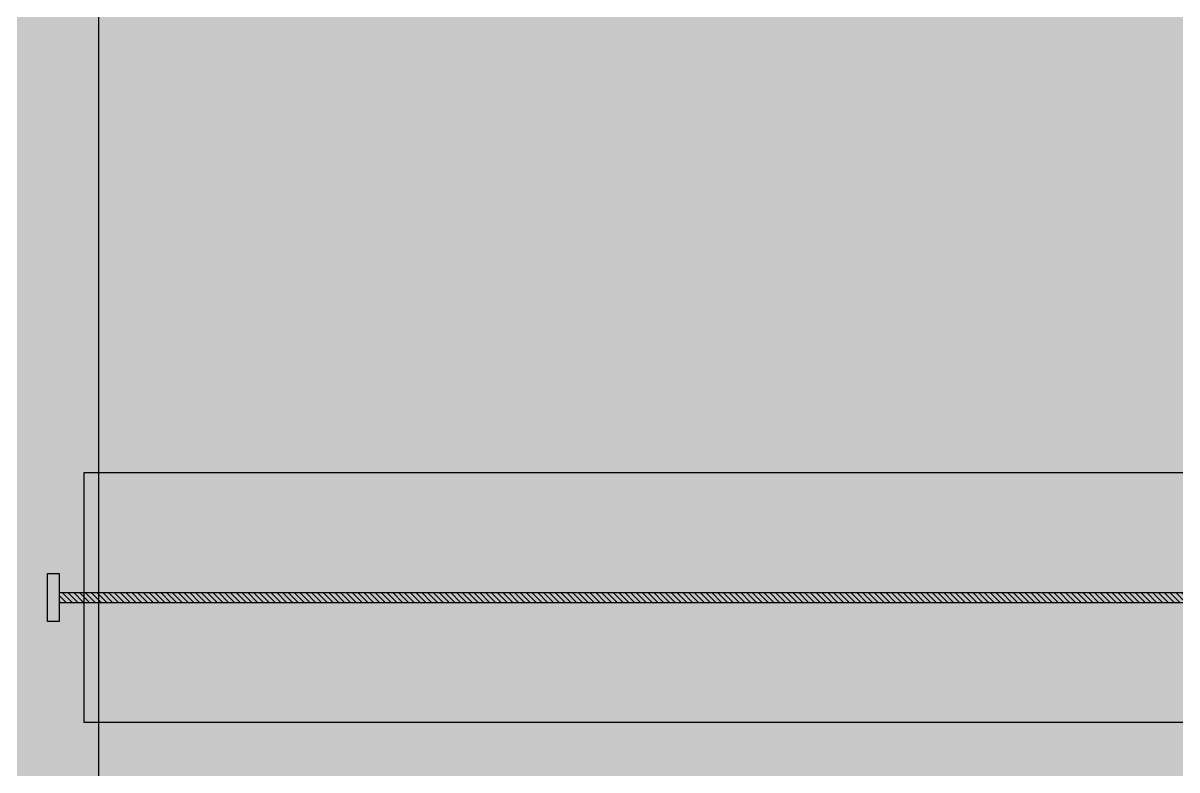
# Model space of a CAD drawing. Header units: millimetres. Extents: x -58335 to 291665, y -66693 to 213307.
# Drawn here: x 189452 to 191760, y 135593 to 137086 of the extents above; entities that cross this region are included whole.
import ezdxf

# ---------------------------------------------------------------- set-up
doc = ezdxf.new("R2010")
doc.units = ezdxf.units.MM
doc.header["$LTSCALE"] = 1000
doc.layers.add('X-SITE$0$-MY-녹지', color=254, linetype='Continuous')
doc.layers.add('X-SITE$0$A-ETC-기계 NOPLOT', color=163, linetype='Continuous', plot=False)
pattern_1 = [(0, (-29382.5, 14650.24), (317.5, 317.5), [158.75, -476.25]), (90, (-29303.13, 14570.87), (-317.5, 317.5), [158.75, -476.25])]

# ---------------------------------------------------------------- blocks, each defined once
blk = doc.blocks.new('X-SITE$0$240910_L-1F')
at = {"layer": 'X-SITE$0$-MY-녹지'}
h = blk.add_hatch(dxfattribs=at)
h.set_pattern_fill('CROSS', color=256, scale=50, style=2)
h.set_pattern_definition(pattern_1)
edge = h.paths.add_edge_path()
edge.add_arc((65971.1, 168205.3), 1850, 147.2795, 178.4525)
edge.add_line((64121.7, 168255.2), (153371.1, 168255.2))
edge.add_line((153371.1, 168255.2), (153371.1, 125655.3))
edge.add_line((153371.1, 125655.3), (167000, 125655.3))
edge.add_line((167000, 125655.3), (167000, 169179.4))
edge.add_line((167000, 169179.4), (166974.2, 169205.2))
edge.add_line((166974.2, 169205.2), (64414.6, 169205.3))
h = blk.add_hatch(dxfattribs=at)
h.set_pattern_fill('CROSS', color=256, scale=50, style=2)
h.set_pattern_definition(pattern_1)
edge = h.paths.add_edge_path()
edge.add_arc((65971.1, 168205.3), 1850, 147.2795, 157.7662)
edge.add_line((64258.6, 168905.3), (64971.1, 168905.3))
edge.add_line((64971.1, 168905.3), (64971.1, 168255.2))
edge.add_line((64971.1, 168255.2), (153371.1, 168255.2))
edge.add_line((153371.1, 168255.2), (153371.1, 125655.3))
edge.add_line((153371.1, 125655.3), (167000, 125655.3))
edge.add_line((167000, 125655.3), (167000, 169179.4))
edge.add_line((167000, 169179.4), (166974.2, 169205.2))
edge.add_line((166974.2, 169205.2), (64414.6, 169205.3))
blk = doc.blocks.new('X-SITE$0$기계_옥외유류탱크')
at = {"layer": 'X-SITE$0$A-ETC-기계 NOPLOT'}
h = blk.add_hatch(dxfattribs=at)
h.set_pattern_fill('ANSI31', color=256, scale=2.583394, angle=-90, style=0)
h.set_pattern_definition([(315, (-38063.703, 97883.497), (5.7998844, 5.7998844), [])])
h.paths.add_polyline_path([(4254, -13077.4), (4254, -13057.6), (720.6, -13057.6), (720.6, -13077.4)])
for p, q in [((720.6, -13057.6), (4254, -13057.6)), ((720.6, -13077.4), (4254, -13077.4))]:
    blk.add_line(p, q, dxfattribs=at)
blk.add_lwpolyline([(4110, -9445), (4110, -16690, -0.414214), (4010, -16790), (900, -16790, -0.414214), (800, -16690), (800, -9445, -0.414214), (900, -9345), (4010, -9345, -0.414214)], format="xyb", close=True, dxfattribs=at)
for points in [[(4180.6, -12817.5), (4180.6, -13317.5), (770.6, -13317.5), (770.6, -12817.5)], [(720.6, -13019.4), (720.6, -13115.6), (697.3, -13115.6), (697.3, -13019.4)]]:
    blk.add_lwpolyline(points, close=True, dxfattribs=at)

msp = doc.modelspace()

# ---------------------------------------------------------------- block references
for name, p in [('X-SITE$0$240910_L-1F', (29382.5, -14650.2)), ('X-SITE$0$기계_옥외유류탱크', (188803.6, 149005))]:
    msp.add_blockref(name, p)

doc.saveas('drawing.dxf')
